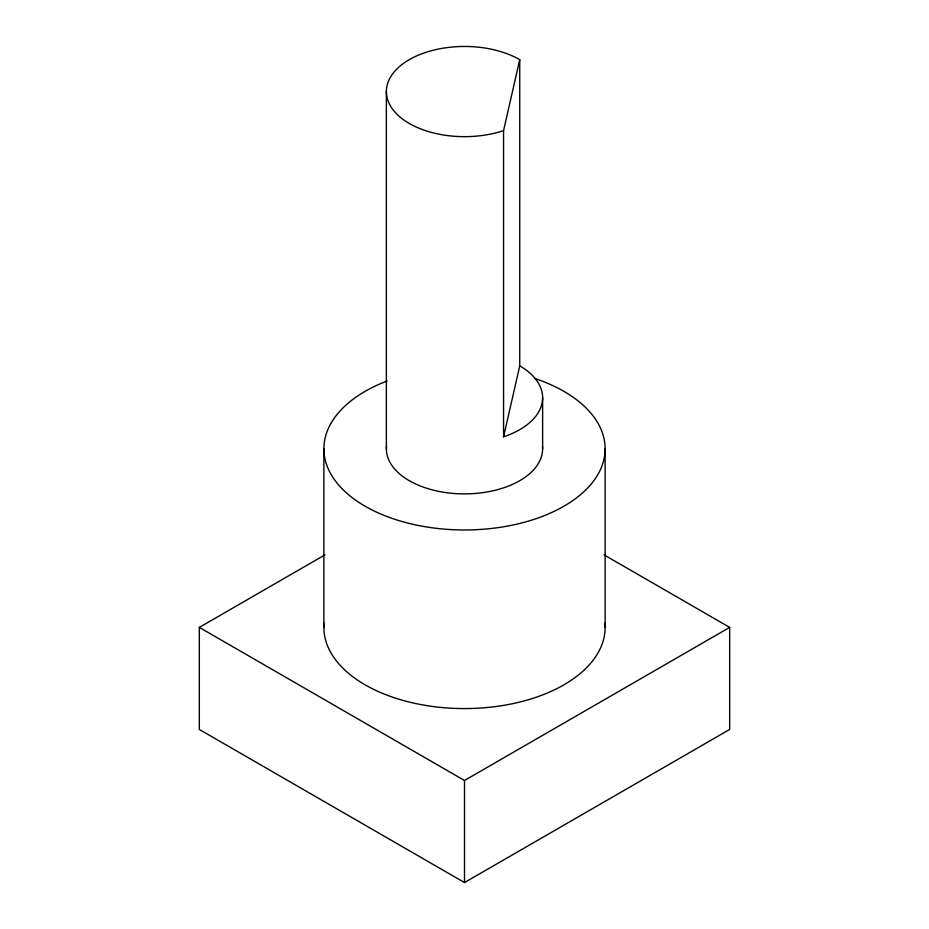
<?xml version="1.0" encoding="UTF-8"?>
<svg xmlns="http://www.w3.org/2000/svg" width="929" height="929" viewBox="0 0 929 929"><rect width="100%" height="100%" fill="white"/><g stroke="black" fill="none" stroke-linecap="round" stroke-linejoin="round"><path stroke-width="1.39" d="M503.564 130.617L519.741 59.665A78.129 45.103 0 0 0 414.276 57.006A78.129 45.103 0 0 0 400.504 117.426A78.129 45.103 0 0 0 503.564 130.617L503.564 436.816A78.129 45.103 0 0 0 519.741 365.852L519.741 59.665M503.564 436.816L519.741 365.852M604.001 554.834L729.671 627.389L729.671 729.451L464.5 882.55L199.329 729.451L199.329 627.389L324.999 554.834M199.329 627.389L464.5 780.488L729.671 627.389M605.127 448.777L605.127 627.389M542.629 397.751L542.629 448.777M464.5 780.488L464.5 882.55M386.371 91.553L386.371 448.777M323.873 448.777L323.873 627.389M604.942 623.162A140.627 81.195 0 0 1 464.5 708.583A140.627 81.195 0 0 1 324.058 623.162M534.814 378.463A140.627 81.195 0 0 1 573.994 499.732A140.627 81.195 0 0 1 360.429 503.379A140.627 81.195 0 0 1 387.103 380.995M542.49 446.175A78.129 45.103 0 0 1 464.5 493.891A78.129 45.103 0 0 1 386.51 446.175"/></g></svg>
